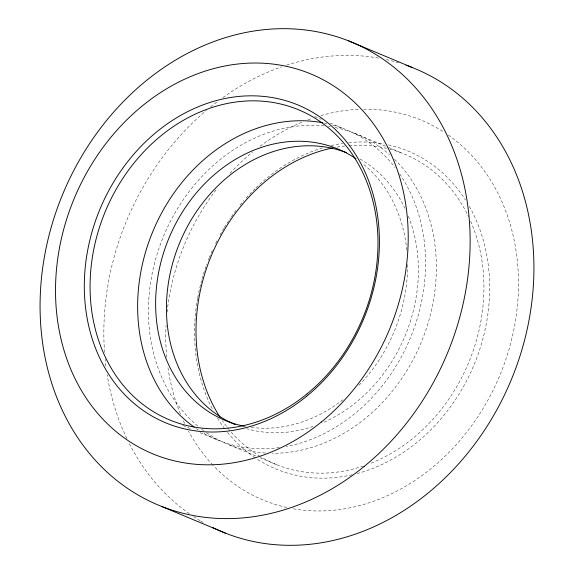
<?xml version="1.0" encoding="UTF-8"?>
<svg xmlns="http://www.w3.org/2000/svg" width="574" height="574" viewBox="0 0 574 574"><rect width="100%" height="100%" fill="white"/><g stroke="black" fill="none" stroke-linecap="round" stroke-linejoin="round"><path stroke-width="0.43" stroke-dasharray="2.87 2.15" d="M314.674 116.551L321.232 119.299M330.251 123.073L344.192 128.906M355.005 133.433L387.802 147.166M388.627 147.504L402.561 153.344M182.919 425.463L191.113 428.9M200.139 432.674L218.995 440.567M229.808 445.094L256.047 456.079M260.151 457.794L277.371 465.005M333.193 125.197A167.938 139.339 -67.3 0 1 395.077 167.579M399.655 173.886A167.938 139.339 -67.3 0 1 410.295 338.143A167.938 139.339 -67.3 0 1 286.218 446.5M279.366 447.598A167.938 139.339 -67.3 0 1 202.615 432.566M198.367 429.94A167.938 139.339 -67.3 0 1 196.279 428.556M324.288 123.058A167.938 139.339 -67.3 0 1 326.735 123.568M363.694 109.196A205.729 170.693 -67.3 0 1 444.018 132.163M448.323 135.062A205.729 170.693 -67.3 0 1 499.767 375.547A205.729 170.693 -67.3 0 1 292.769 508.693M286.835 507.502A205.729 170.693 -67.3 0 1 213.506 465.729M212.897 465.091A205.729 170.693 -67.3 0 1 188.494 431.045M184.613 423.418A205.729 170.693 -67.3 0 1 183.156 420.297M180.415 413.94A205.729 170.693 -67.3 0 1 167.694 365.774M166.725 357.301A205.729 170.693 -67.3 0 1 166.058 325.3M167.091 312.17A205.729 170.693 -67.3 0 1 216.391 189.449M230.009 173.312A205.729 170.693 -67.3 0 1 252.682 151.981M260.079 146.212A205.729 170.693 -67.3 0 1 302.261 122.133M307.901 119.916A205.729 170.693 -67.3 0 1 311.955 118.452M320.923 115.604A205.729 170.693 -67.3 0 1 359.281 109.311M389.954 149.19A167.938 139.339 -67.3 0 1 468.549 216.649M470.601 221.126A167.938 139.339 -67.3 0 1 369.226 463.907M363.335 466.031A167.938 139.339 -67.3 0 1 260.983 456.997M260.266 456.574A167.938 139.339 -67.3 0 1 229.715 430.356M229.169 429.696A167.938 139.339 -67.3 0 1 227.548 427.687M226.486 426.331A167.938 139.339 -67.3 0 1 222.396 420.742M337.053 147.102A167.938 139.339 -67.3 0 1 344.766 145.99M349.042 145.581A167.938 139.339 -67.3 0 1 386.733 148.379M335.101 127.579A167.938 139.339 -67.3 0 1 389.624 154.693M394.568 159.307A167.938 139.339 -67.3 0 1 421.101 342.671A167.938 139.339 -67.3 0 1 272.255 453.252M265.497 453.008A167.938 139.339 -67.3 0 1 205.714 432.129M203.677 430.672A167.938 139.339 -67.3 0 1 201.668 429.165M197.736 426.023A167.938 139.339 -67.3 0 1 164.092 234.931A167.938 139.339 -67.3 0 1 324.346 125.943M328.507 126.459A167.938 139.339 -67.3 0 1 330.165 126.703M388.397 144.885A172.143 142.826 -67.3 0 1 465.478 200.003M469.302 206.367A172.143 142.826 -67.3 0 1 356.21 473.801M352.127 474.791A172.143 142.826 -67.3 0 1 256.104 458.439M255.387 457.966A172.143 142.826 -67.3 0 1 227.448 432.244M224.735 428.756A172.143 142.826 -67.3 0 1 217.467 418.059M212.186 408.659A172.143 142.826 -67.3 0 1 197.599 298.293M197.75 297.454A172.143 142.826 -67.3 0 1 201.546 280.664M202.005 279A172.143 142.826 -67.3 0 1 206.769 264.176M208.29 260.122A172.143 142.826 -67.3 0 1 208.922 258.508M209.245 257.704A172.143 142.826 -67.3 0 1 210.902 253.701M211.239 252.904A172.143 142.826 -67.3 0 1 212.287 250.522M215.594 243.462A172.143 142.826 -67.3 0 1 217.546 239.602M219.993 235.024A172.143 142.826 -67.3 0 1 223.867 228.287M224.312 227.548A172.143 142.826 -67.3 0 1 230.375 218.149M231.351 216.735A172.143 142.826 -67.3 0 1 236.918 209.144M240.09 205.126A172.143 142.826 -67.3 0 1 243.914 200.563M246.146 198.023A172.143 142.826 -67.3 0 1 255.48 188.301M256.083 187.72A172.143 142.826 -67.3 0 1 323.248 147.69M331.248 145.566A172.143 142.826 -67.3 0 1 342.656 143.392M348.798 142.632A172.143 142.826 -67.3 0 1 384.207 144.031M203.117 522.448A250.86 208.14 -67.3 0 1 200.907 521.163M200.168 520.733A250.86 208.14 -67.3 0 1 193.653 516.643M189.398 513.759A250.86 208.14 -67.3 0 1 128.712 442.425M126.818 438.558A250.86 208.14 -67.3 0 1 107.144 374.743M105.917 366.205A250.86 208.14 -67.3 0 1 105.142 359.317M104.547 352.379A250.86 208.14 -67.3 0 1 206.468 110.344M210.493 107.015A250.86 208.14 -67.3 0 1 218.005 101.16M222.87 97.594A250.86 208.14 -67.3 0 1 281.683 66.828M286.591 65.178A250.86 208.14 -67.3 0 1 379.601 58.254M386.316 59.61A250.86 208.14 -67.3 0 1 399.526 63.083M359.977 159.027A146.951 121.925 -67.3 0 1 404.914 208.305M408.379 216.226A146.951 121.925 -67.3 0 1 322.028 423.024M313.146 426.417A146.951 121.925 -67.3 0 1 246.87 428.749M363.859 164.602A146.951 121.925 -67.3 0 1 406.808 250.286M407.562 264.528A146.951 121.925 -67.3 0 1 357.925 386.352M342.886 399.741A146.951 121.925 -67.3 0 1 250.006 427.192M245.593 426.468A146.951 121.925 -67.3 0 1 243.842 426.13"/><path stroke-width="0.86" d="M348.619 40.883L412.39 67.574M161.61 506.426L225.381 533.117M406.005 65.206A250.86 208.14 -67.3 0 1 510.989 380.469A250.86 208.14 -67.3 0 1 212.918 527.628M194.227 427.121A167.938 139.339 -67.3 0 1 153.28 230.411A167.938 139.339 -67.3 0 1 322.653 122.743M219.978 417.119A167.938 139.339 -67.3 0 1 211.462 255.301A167.938 139.339 -67.3 0 1 332.776 147.913M235.168 424.609A146.951 121.925 -67.3 0 1 179.368 243.563A146.951 121.925 -67.3 0 1 346.352 152.591M243.842 426.13A146.951 121.925 -67.3 0 1 169.172 237.557A146.951 121.925 -67.3 0 1 355.973 158.718M307.054 393.886A167.938 139.339 -67.3 0 0 304.973 112.676A167.938 139.339 -67.3 0 0 90.075 287.926A167.938 139.339 -67.3 0 0 307.054 393.886M306.717 396.211A172.143 142.826 -67.3 0 0 304.586 107.962A172.143 142.826 -67.3 0 0 84.313 287.596A172.143 142.826 -67.3 0 0 306.717 396.211M364.181 466.432A250.86 208.14 -67.3 0 0 361.082 46.372A250.86 208.14 -67.3 0 0 40.072 308.152A250.86 208.14 -67.3 0 0 364.181 466.432M321.318 422.019A205.729 170.693 -67.3 0 0 318.778 77.533A205.729 170.693 -67.3 0 0 55.52 292.216A205.729 170.693 -67.3 0 0 321.318 422.019"/></g></svg>
